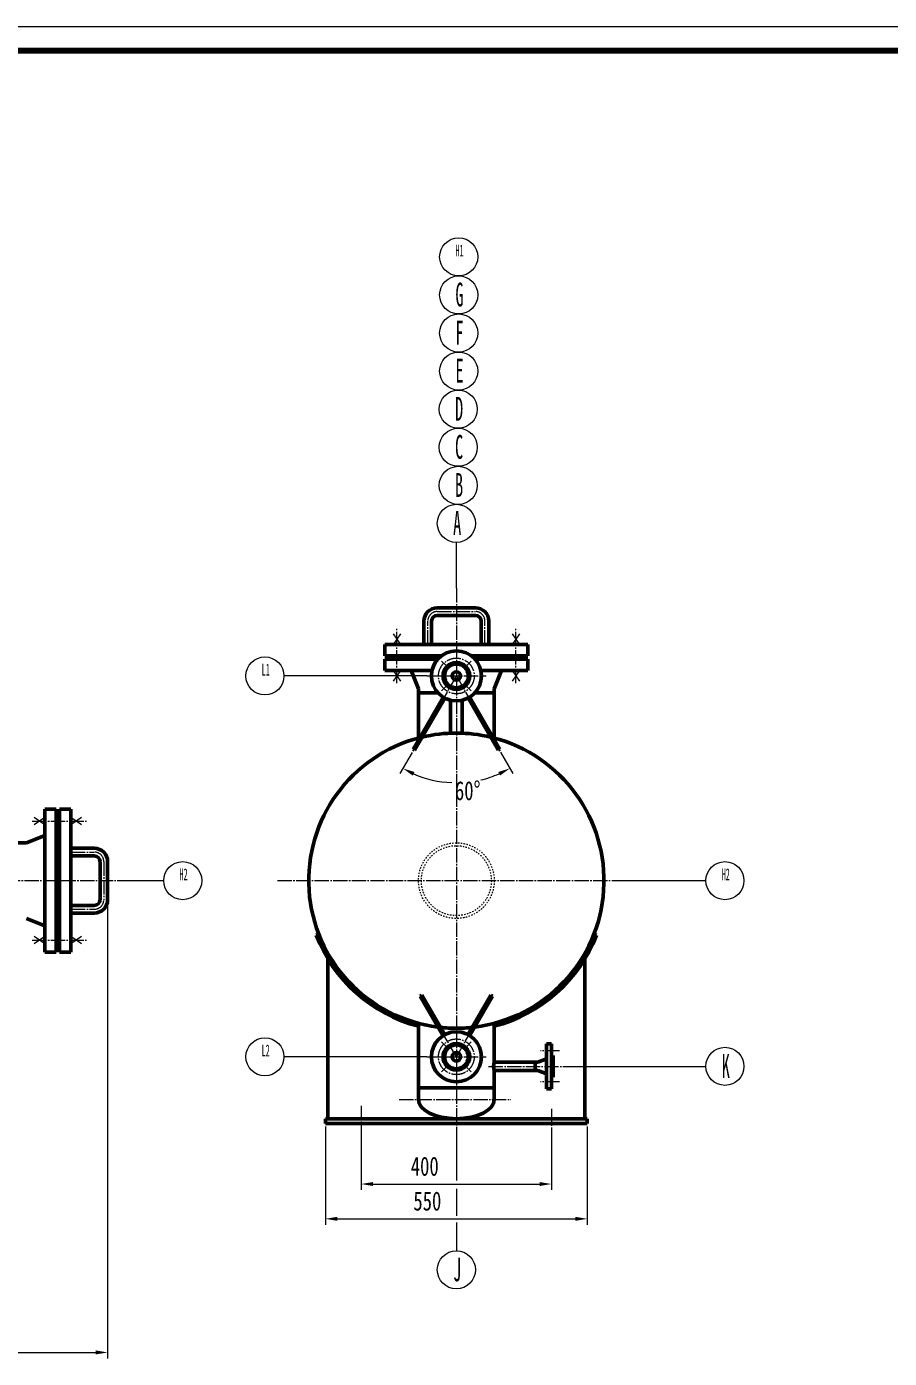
# Model space of a CAD drawing. Header units: millimetres. Extents: x 15989 to 24399, y 9854 to 15799.
# Drawn here: x 20699 to 22512, y 12997 to 15794 of the extents above; entities that cross this region are included whole.
import ezdxf

# ---------------------------------------------------------------- set-up
doc = ezdxf.new("R2010")
doc.units = ezdxf.units.MM
doc.linetypes.add('EB_DASH', pattern=[6, 3, -3])
doc.linetypes.add('EB_DASHDOT', pattern=[39, 30, -3, 3, -3])
doc.layers.add('CAXA0', color=7, linetype='Continuous', lineweight=70)
doc.styles.add('3', font='', dxfattribs={"width": 0.5})
doc.styles.add('style1', font='', dxfattribs={"width": 0.72})
doc.styles.get('3').set_extended_font_data('FangSong_GB2312')
doc.styles.get('style1').set_extended_font_data('FangSong_GB2312')
doc.dimstyles.new('ISO-25', dxfattribs={"dimtxt": 50, "dimasz": 25, "dimexe": 12.5, "dimexo": 6.25, "dimgap": 10, "dimtad": 1, "dimtxsty": 'style1', "dimcen": 0, "dimadec": 0, "dimazin": 0, "dimtfac": 1, "dimtmove": 0, "dimatfit": 3, "dimfxl": 0, "dimarcsym": 0})
doc.dimstyles.new('UserStyle22', dxfattribs={"dimtxt": 50, "dimasz": 25, "dimexe": 12.5, "dimexo": 6.25, "dimgap": 10, "dimtad": 1, "dimtxsty": 'style1', "dimcen": 0, "dimadec": 0, "dimazin": 0, "dimtfac": 1, "dimtmove": 1, "dimatfit": 3, "dimfxl": 0, "dimtolj": 1, "dimtzin": 0, "dimarcsym": 0})

# ---------------------------------------------------------------- blocks, each defined once
blk = doc.blocks.new('*CAXBLOCK3134')
at = {"layer": 'CAXA0', "linetype": 'Continuous', "lineweight": 0}
for points in [[(21489.8, 14236), (21514, 14228.5), (21510.2, 14221)], [(21714.3, 14236), (21693.8, 14221), (21690.1, 14228.5)]]:
    blk.add_hatch(color=0, dxfattribs=at).paths.add_polyline_path(points, flags=0)
at = {"layer": 'CAXA0', "color": 0, "linetype": 'Continuous', "lineweight": 0}
for p, q in [((21509, 14269.2), (21483.6, 14225.2)), ((21694.5, 14270.2), (21720.5, 14225.2))]:
    blk.add_line(p, q, dxfattribs=at)
for start, end in [(246.367, 267.5734), (283.2226, 293.633)]:
    blk.add_arc((21602, 14430.2), 224.3, start, end, dxfattribs=at)
at = {"layer": 'CAXA0', "color": 0, "linetype": 'Continuous', "lineweight": 0, "insert": (21599, 14209.3), "char_height": 40, "attachment_point": 1, "style": 'style1'}
blk.add_mtext('\\fFangSong_GB2312|b0|i0|p34;60{%%D}', dxfattribs=at)
blk = doc.blocks.new('*CAXBLOCK3235')
at = {"layer": 'CAXA0', "linetype": 'Continuous', "lineweight": 0}
for points in [[(16745.9, 13009.3), (16770.9, 13005.1), (16770.9, 13013.5)], [(20869.5, 13009.3), (20844.5, 13005.1), (20844.5, 13013.5)]]:
    blk.add_hatch(color=0, dxfattribs=at).paths.add_polyline_path(points, flags=0)
at = {"layer": 'CAXA0', "color": 0, "linetype": 'Continuous', "lineweight": 0}
for p, q in [((20869.5, 13954), (20869.5, 12996.8)), ((16745.9, 13596), (16745.9, 12996.8)), ((16770.9, 13009.3), (20844.5, 13009.3))]:
    blk.add_line(p, q, dxfattribs=at)
at = {"layer": 'CAXA0', "color": 0, "linetype": 'Continuous', "lineweight": 0, "insert": (18758.3, 13066.7), "char_height": 40, "attachment_point": 1, "style": 'style1'}
blk.add_mtext('\\fFangSong_GB2312|b0|i0|p34;~4125', dxfattribs=at)
blk = doc.blocks.new('*CAXBLOCK3336')
at = {"layer": 'CAXA0', "linetype": 'Continuous', "lineweight": 0}
for points in [[(21402, 13363), (21427, 13358.8), (21427, 13367.2)], [(21802, 13363), (21777, 13358.8), (21777, 13367.2)]]:
    blk.add_hatch(color=0, dxfattribs=at).paths.add_polyline_path(points, flags=0)
at = {"layer": 'CAXA0', "color": 0, "linetype": 'Continuous', "lineweight": 0}
for p, q in [((21402, 13461), (21402, 13350.5)), ((21802, 13461), (21802, 13350.5)), ((21427, 13363), (21777, 13363))]:
    blk.add_line(p, q, dxfattribs=at)
at = {"layer": 'CAXA0', "color": 0, "linetype": 'Continuous', "lineweight": 0, "insert": (21506.2, 13420.4), "char_height": 40, "attachment_point": 1, "style": 'style1'}
blk.add_mtext('\\fFangSong_GB2312|b0|i0|p34;400', dxfattribs=at)
blk = doc.blocks.new('*CAXBLOCK3437')
at = {"layer": 'CAXA0', "linetype": 'Continuous', "lineweight": 0}
for points in [[(21327, 13289.9), (21352, 13285.7), (21352, 13294.1)], [(21877, 13289.9), (21852, 13285.7), (21852, 13294.1)]]:
    blk.add_hatch(color=0, dxfattribs=at).paths.add_polyline_path(points, flags=0)
at = {"layer": 'CAXA0', "color": 0, "linetype": 'Continuous', "lineweight": 0}
for p, q in [((21327, 13484), (21327, 13277.4)), ((21877, 13484), (21877, 13277.4)), ((21352, 13289.9), (21852, 13289.9))]:
    blk.add_line(p, q, dxfattribs=at)
at = {"layer": 'CAXA0', "color": 0, "linetype": 'Continuous', "lineweight": 0, "insert": (21511.7, 13347.3), "char_height": 40, "attachment_point": 1, "style": 'style1'}
blk.add_mtext('\\fFangSong_GB2312|b0|i0|p34;550', dxfattribs=at)

msp = doc.modelspace()

# ---------------------------------------------------------------- linework, layer by layer
at = {"layer": 'CAXA0', "linetype": 'Continuous', "lineweight": 0}
for p, q in [((15988.983, 15794.127), (24398.983, 15794.127)), ((21602.041, 14614.29), (21602.041, 14710.769)), ((21539.977, 14430.23), (21239.852, 14430.23)), ((20910.703, 14000.23), (20987.285, 14000.23)), ((21946.766, 14000.23), (22126.213, 14000.23)), ((21539.977, 13630.23), (21239.852, 13630.23)), ((21837.182, 13610.23), (22126.213, 13610.23)), ((21602.041, 13460.258), (21602.041, 13370.47)), ((21602.041, 13352.851), (21602.041, 13296.531)), ((21602.041, 13282.111), (21602.041, 13222.815))]:
    msp.add_line(p, q, dxfattribs=at)
at = {"layer": 'CAXA0', "linetype": 'Continuous', "lineweight": 80}
msp.add_line((16238.983, 15744.127), (24348.983, 15744.127), dxfattribs=at)
at = {"layer": 'CAXA0', "linetype": 'EB_DASHDOT', "lineweight": 0}
for p, q in [((21602.041, 14614.29), (21602.041, 13460.258)), ((21562.041, 14565.505), (21642.041, 14565.505)), ((21484.516, 14518.826), (21469.129, 14496.509)), ((21469.566, 14518.826), (21484.953, 14496.509)), ((21477.041, 14415.199), (21477.041, 14531.113)), ((21542.041, 14496.509), (21542.041, 14545.505)), ((21662.041, 14496.509), (21662.041, 14545.505)), ((21734.516, 14518.826), (21719.129, 14496.509)), ((21719.566, 14518.826), (21734.953, 14496.509)), ((21727.041, 14415.199), (21727.041, 14531.113)), ((21484.516, 14441.505), (21469.129, 14419.188)), ((21469.566, 14441.505), (21484.953, 14419.188)), ((21579.72, 14452.646), (21570.787, 14461.58)), ((21624.457, 14452.551), (21633.39, 14461.484)), ((21734.516, 14441.505), (21719.129, 14419.188)), ((21719.566, 14441.505), (21734.953, 14419.188)), ((21602.041, 14430.23), (21512.112, 14274.61)), ((21539.977, 14430.23), (21664.295, 14430.23)), ((21579.625, 14407.91), (21570.692, 14398.977)), ((21602.041, 14430.23), (21691.392, 14275.611)), ((21624.362, 14407.814), (21633.295, 14398.881)), ((20737.497, 14117.755), (20715.181, 14133.142)), ((20737.497, 14132.706), (20715.181, 14117.318)), ((20814.818, 14117.755), (20792.501, 14133.142)), ((20814.818, 14132.706), (20792.501, 14117.318)), ((20711.191, 14125.23), (20827.105, 14125.23)), ((20792.501, 14060.23), (20841.497, 14060.23)), ((20861.497, 14040.23), (20861.497, 13960.23)), ((16755.845, 14000.23), (20922.976, 14000.23)), ((21226.385, 14000.23), (21982.265, 14000.23)), ((20792.501, 13940.23), (20841.497, 13940.23)), ((20711.191, 13875.23), (20827.105, 13875.23)), ((20737.497, 13867.755), (20715.181, 13883.142)), ((20737.497, 13882.706), (20715.181, 13867.318)), ((20814.818, 13867.755), (20792.501, 13883.142)), ((20814.818, 13882.706), (20792.501, 13867.318)), ((21602.041, 13630.23), (21527.316, 13759.541)), ((21602.041, 13630.23), (21676.766, 13759.541)), ((21579.72, 13652.646), (21570.787, 13661.58)), ((21624.457, 13652.551), (21633.39, 13661.484)), ((21539.977, 13630.23), (21664.295, 13630.23)), ((21819.002, 13642.73), (21779.041, 13642.73)), ((21579.625, 13607.91), (21570.692, 13598.977)), ((21624.362, 13607.814), (21633.295, 13598.881)), ((21669.889, 13610.23), (21837.182, 13610.23)), ((21819.002, 13577.73), (21779.041, 13577.73)), ((21481.828, 13540.23), (21716.492, 13540.23)), ((21402.041, 13527.293), (21402.041, 13460.258)), ((21802.041, 13521.022), (21802.041, 13460.258))]:
    msp.add_line(p, q, dxfattribs=at)
at = {"layer": 'CAXA0', "linetype": 'Continuous', "lineweight": 50}
for p, q in [((21562.041, 14573.505), (21642.041, 14573.505)), ((21562.041, 14557.505), (21642.041, 14557.505)), ((21534.041, 14496.509), (21534.041, 14545.505)), ((21550.041, 14496.509), (21550.041, 14545.505)), ((21654.041, 14496.509), (21654.041, 14545.505)), ((21670.041, 14496.509), (21670.041, 14545.505)), ((21452.041, 14496.509), (21752.041, 14496.509)), ((21452.041, 14472.509), (21452.041, 14496.509)), ((21752.041, 14472.509), (21752.041, 14496.509)), ((21452.041, 14472.509), (21570.916, 14472.509)), ((21452.041, 14441.505), (21452.041, 14465.505)), ((21452.041, 14465.505), (21563.157, 14465.505)), ((21496.541, 14465.505), (21496.541, 14469.505)), ((21496.541, 14469.505), (21567.202, 14469.505)), ((21506.106, 14469.505), (21506.106, 14472.509)), ((21633.166, 14472.509), (21752.041, 14472.509)), ((21636.88, 14469.505), (21707.541, 14469.505)), ((21640.925, 14465.505), (21752.041, 14465.505)), ((21697.977, 14469.505), (21697.977, 14472.509)), ((21707.541, 14465.505), (21707.541, 14469.505)), ((21752.041, 14441.505), (21752.041, 14465.505)), ((21452.041, 14441.505), (21550.766, 14441.505)), ((21507.041, 14441.505), (21522.541, 14403.377)), ((21653.316, 14441.505), (21752.041, 14441.505)), ((21697.041, 14441.505), (21681.541, 14403.377)), ((21574.061, 14385.808), (21510.959, 14276.611)), ((21577.524, 14383.807), (21514.422, 14274.61)), ((21522.541, 14300.23), (21522.541, 14403.377)), ((21522.541, 14394.505), (21563.571, 14394.505)), ((21589.541, 14379.24), (21589.541, 14309.978)), ((21614.541, 14379.24), (21614.541, 14309.978)), ((21626.558, 14383.807), (21689.66, 14274.61)), ((21630.021, 14385.808), (21693.123, 14276.611)), ((21640.511, 14394.505), (21681.541, 14394.505)), ((21681.541, 14300.23), (21681.541, 14403.377)), ((21514.422, 14274.61), (21510.959, 14276.611)), ((21689.66, 14274.61), (21693.123, 14276.611)), ((20737.497, 14150.23), (20737.497, 13850.23)), ((20737.497, 14150.23), (20761.497, 14150.23)), ((20761.497, 14150.23), (20761.497, 13850.23)), ((20768.501, 14150.23), (20792.501, 14150.23)), ((20768.501, 14150.23), (20768.501, 13850.23)), ((20792.501, 14150.23), (20792.501, 13850.23)), ((20761.497, 14105.73), (20765.497, 14105.73)), ((20765.497, 14105.73), (20765.497, 13894.73)), ((20585.497, 14079.73), (20699.37, 14079.73)), ((20737.497, 14095.23), (20699.37, 14079.73)), ((20765.497, 14096.166), (20768.501, 14096.166)), ((20792.501, 14068.23), (20841.497, 14068.23)), ((20792.501, 14052.23), (20841.497, 14052.23)), ((20853.497, 14040.23), (20853.497, 13960.23)), ((20869.497, 14040.23), (20869.497, 13960.23)), ((20792.501, 13948.23), (20841.497, 13948.23)), ((20792.501, 13932.23), (20841.497, 13932.23)), ((20737.497, 13905.23), (20699.37, 13920.73)), ((20765.497, 13904.295), (20768.501, 13904.295)), ((20761.497, 13894.73), (20765.497, 13894.73)), ((21307.589, 13885.54), (21313.18, 13887.718)), ((21896.493, 13885.54), (21890.902, 13887.718)), ((20737.497, 13850.23), (20761.497, 13850.23)), ((20768.501, 13850.23), (20792.501, 13850.23)), ((21332.041, 13500.23), (21332.041, 13836.048)), ((21872.041, 13500.23), (21872.041, 13836.048)), ((21529.626, 13759.541), (21526.163, 13757.539)), ((21574.141, 13674.513), (21526.163, 13757.539)), ((21577.608, 13676.508), (21529.626, 13759.541)), ((21626.474, 13676.508), (21674.456, 13759.541)), ((21629.941, 13674.513), (21677.919, 13757.539)), ((21674.456, 13759.541), (21677.919, 13757.539)), ((21522.541, 13700.598), (21522.541, 13540.23)), ((21681.541, 13700.23), (21681.541, 13619.23)), ((21801.541, 13657.73), (21791.541, 13657.73)), ((21791.541, 13657.73), (21791.541, 13562.73)), ((21801.541, 13657.73), (21801.541, 13562.73)), ((21791.541, 13626.23), (21773.134, 13619.23)), ((21805.541, 13633.23), (21801.541, 13633.23)), ((21805.541, 13633.23), (21805.541, 13587.23)), ((21773.134, 13619.23), (21681.541, 13619.23)), ((21773.134, 13601.23), (21681.541, 13601.23)), ((21681.541, 13601.23), (21681.541, 13540.23)), ((21767.541, 13619.23), (21767.541, 13601.23)), ((21791.541, 13594.23), (21773.134, 13601.23)), ((21805.541, 13587.23), (21801.541, 13587.23)), ((21522.541, 13565.23), (21681.541, 13565.23)), ((21801.541, 13562.73), (21791.541, 13562.73)), ((21327.041, 13500.23), (21327.041, 13490.23)), ((21327.041, 13500.23), (21877.041, 13500.23)), ((21327.041, 13490.23), (21877.041, 13490.23)), ((21877.041, 13500.23), (21877.041, 13490.23))]:
    msp.add_line(p, q, dxfattribs=at)
at = {"layer": 'CAXA0', "linetype": 'Continuous', "lineweight": 0}
for centre in [(21606.943, 15310.56), (21606.943, 15230.56), (21606.943, 15150.56), (21606.943, 15070.56), (21606.015, 14990.571), (21606.015, 14910.571), (21606.015, 14830.571), (21602.041, 14750.769), (21199.852, 14430.23), (21027.285, 14000.23), (22166.213, 14000.23), (21199.852, 13630.23), (22166.213, 13610.23), (21602.041, 13182.815)]:
    msp.add_circle(centre, 40, dxfattribs=at)
at = {"layer": 'CAXA0', "linetype": 'Continuous', "lineweight": 50}
for centre, radius in [((21602.041, 14430.23), 52.5), ((21602.041, 14430.23), 28), ((21602.041, 14430.23), 24.983), ((21602.041, 14430.23), 9), ((21602.041, 13630.23), 52.5), ((21602.041, 13630.23), 28), ((21602.041, 13630.23), 24.983), ((21602.041, 13630.23), 9)]:
    msp.add_circle(centre, radius, dxfattribs=at)
at = {"layer": 'CAXA0', "linetype": 'EB_DASHDOT', "lineweight": 0}
for centre in [(21602.041, 14430.23), (21602.041, 13630.23)]:
    msp.add_circle(centre, 37.5, dxfattribs=at)
at = {"layer": 'CAXA0', "linetype": 'EB_DASH', "lineweight": 0}
for radius in [79.5, 73.5]:
    msp.add_circle((21602.041, 14000.23), radius, dxfattribs=at)
at = {"layer": 'CAXA0', "linetype": 'Continuous', "lineweight": 50}
for centre, radius, start, end in [((21562.041, 14545.505), 28, 90, 180), ((21562.041, 14545.505), 12, 90, 180), ((21642.041, 14545.505), 28, 0, 90), ((21642.041, 14545.505), 12, 0, 90), ((21602.041, 14000.23), 310, 104.442324, 262.892073), ((21602.041, 14000.23), 310, 90, 103.415404), ((21602.041, 14000.23), 310, 76.584596, 90), ((21602.041, 14000.23), 310, 277.107927, 75.557676), ((20841.497, 14040.23), 28, 0, 90), ((20841.497, 14040.23), 12, 0, 90), ((20841.497, 13960.23), 12, 270, 360), ((20841.497, 13960.23), 28, 270, 360), ((21602.041, 14000.23), 316, 201.281099, 255.428837), ((21602.041, 14000.23), 316, 284.571163, 338.718901), ((21602.041, 14000.23), 310, 263.813797, 270), ((21602.041, 14000.23), 310, 270, 276.186203), ((21708.573, 13610.23), 28.491, 161.585569, 198.414431)]:
    msp.add_arc(centre, radius, start, end, dxfattribs=at)
at = {"layer": 'CAXA0', "linetype": 'EB_DASHDOT', "lineweight": 0}
for centre, start, end in [((21562.041, 14545.505), 90, 180), ((21642.041, 14545.505), 0, 90), ((20841.497, 14040.23), 0, 90), ((20841.497, 13960.23), 270, 360)]:
    msp.add_arc(centre, 20, start, end, dxfattribs=at)
at = {"layer": 'CAXA0', "linetype": 'Continuous', "lineweight": 50}
msp.add_ellipse((21602.041, 13540.23), major_axis=(-79.5, 0), ratio=0.50314465, start_param=0, end_param=3.14159265, dxfattribs=at)

# ---------------------------------------------------------------- texts
at = {"layer": 'CAXA0', "linetype": 'Continuous', "lineweight": 0, "attachment_point": 1, "style": '3'}
for s, insert, char_height in [('\\fFangSong_GB2312|b0|i0|p34;H1', (21600.176, 15336.397), 25), ('\\fFangSong_GB2312|b0|i0|p34;G', (21600.176, 15256.397), 50), ('\\fFangSong_GB2312|b0|i0|p34;F', (21600.176, 15176.397), 50), ('\\fFangSong_GB2312|b0|i0|p34;E', (21600.176, 15096.397), 50), ('\\fFangSong_GB2312|b0|i0|p34;D', (21599.248, 15016.408), 50), ('\\fFangSong_GB2312|b0|i0|p34;C', (21599.248, 14936.408), 50), ('\\fFangSong_GB2312|b0|i0|p34;B', (21599.248, 14856.408), 50), ('\\fFangSong_GB2312|b0|i0|p34;A', (21595.275, 14776.606), 50), ('\\fFangSong_GB2312|b0|i0|p34;L1', (21193.086, 14456.067), 25), ('\\fFangSong_GB2312|b0|i0|p34;H2', (21020.518, 14026.067), 25), ('\\fFangSong_GB2312|b0|i0|p34;H2', (22159.447, 14026.067), 25), ('\\fFangSong_GB2312|b0|i0|p34;L2', (21193.086, 13656.067), 25), ('\\fFangSong_GB2312|b0|i0|p34;K', (22159.447, 13636.067), 50), ('\\fFangSong_GB2312|b0|i0|p34;J', (21595.275, 13208.651), 50)]:
    msp.add_mtext(s, dxfattribs=dict(at, insert=insert, char_height=char_height))

# ---------------------------------------------------------------- dimensions: what is measured, and where the dimension line sits
at = {"layer": 'CAXA0', "linetype": 'Continuous', "lineweight": 0}
dim = msp.add_angular_dim_2l(base=(21563.063, 14209.345), line1=((21602.041, 14430.23), (21512.112, 14274.61)), line2=((21602.041, 14430.23), (21691.392, 14275.611)), text='\\fFangSong_GB2312;60{%%D}', dimstyle='UserStyle22', dxfattribs=at)
dim.commit()
dim.dimension.update_dxf_attribs({"geometry": '*CAXBLOCK3134', "text_midpoint": (21638.544, 14181.879)})
for base, p1, p2, text, picture, middle in [((18807.679, 13039.315), (16745.86, 13602.23), (20869.497, 13960.23), '\\fFangSong_GB2312;~4125', '*CAXBLOCK3235', (18807.679, 13039.94)), ((21541.3, 13289.903), (21327.041, 13490.23), (21877.041, 13490.23), '\\fFangSong_GB2312;550', '*CAXBLOCK3437', (21602.041, 13290.528)), ((21535.88, 13363.012), (21402.041, 13467.258), (21802.041, 13467.258), '\\fFangSong_GB2312;400', '*CAXBLOCK3336', (21602.041, 13363.637))]:
    dim = msp.add_linear_dim(base=base, p1=p1, p2=p2, text=text, dimstyle='ISO-25', dxfattribs=at)
    dim.commit()
    dim.dimension.update_dxf_attribs({"geometry": picture, "text_midpoint": middle})

doc.saveas('drawing.dxf')
